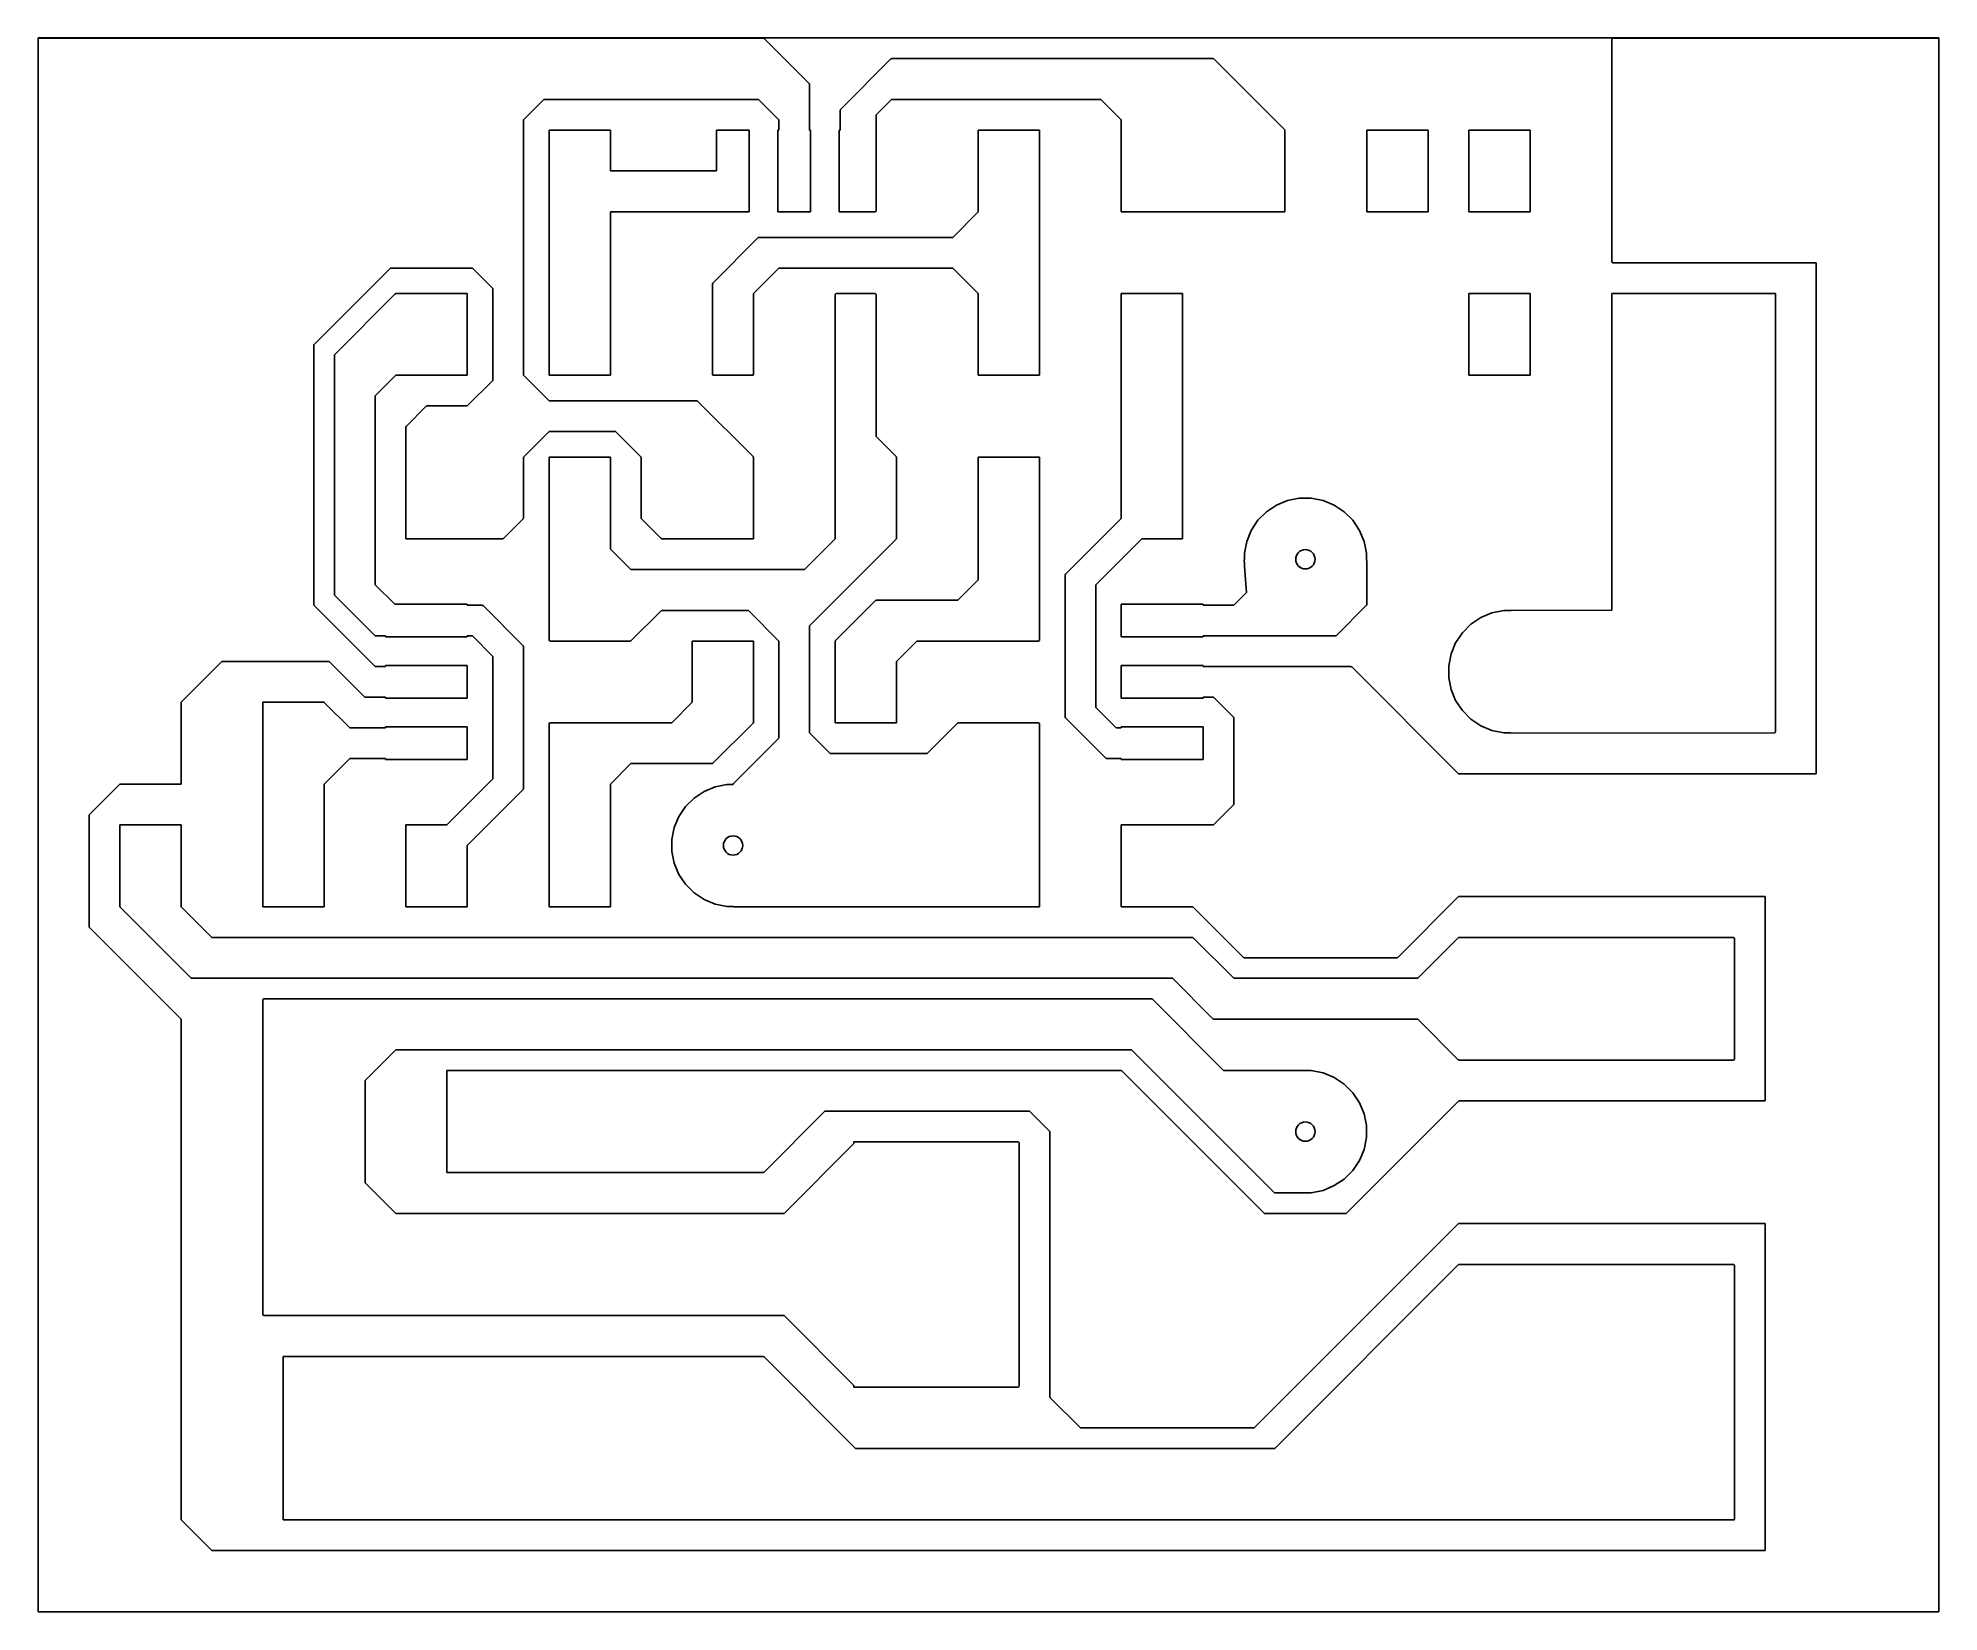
# Model space of a CAD drawing. Header units: millimetres. Extents: x 30 to 225, y -186 to -24.
import ezdxf

# ---------------------------------------------------------------- set-up
doc = ezdxf.new("R2010")
doc.units = ezdxf.units.MM
doc.layers.add('F.Cu', color=13, linetype='CONTINUOUS', true_color=0xc83434)

msp = doc.modelspace()

# ---------------------------------------------------------------- linework, layer by layer
at = {"layer": 'F.Cu', "linetype": 'CONTINUOUS'}
for p, q in [((30.03, -24.4), (30.03, -185.6)), ((30.03, -24.4), (224.72, -24.4)), ((30.03, -24.53), (30.04, -24.49)), ((30.03, -185.48), (30.03, -24.53)), ((30.04, -24.49), (30.05, -24.47)), ((30.05, -24.47), (30.1, -24.42)), ((30.1, -24.42), (30.11, -24.42)), ((30.11, -24.42), (30.15, -24.41)), ((30.15, -24.41), (104.29, -24.41)), ((104.29, -24.41), (104.33, -24.42)), ((104.33, -24.42), (104.36, -24.43)), ((104.36, -24.43), (104.39, -24.45)), ((104.39, -24.45), (109.02, -29.07)), ((191.23, -24.53), (191.24, -24.49)), ((191.23, -47.32), (191.23, -24.53)), ((191.24, -24.47), (191.29, -24.42)), ((191.24, -24.49), (191.24, -24.47)), ((191.29, -24.42), (191.31, -24.42)), ((191.31, -24.42), (191.35, -24.41)), ((191.35, -24.41), (224.6, -24.41)), ((224.6, -24.41), (224.64, -24.42)), ((224.64, -24.42), (224.65, -24.42)), ((224.65, -24.42), (224.71, -24.47)), ((224.71, -24.47), (224.71, -24.47)), ((224.71, -24.47), (224.71, -24.47)), ((224.71, -24.47), (224.71, -24.47)), ((224.71, -24.47), (224.71, -24.49)), ((224.71, -24.49), (224.72, -24.53)), ((224.72, -185.6), (224.72, -24.4)), ((224.72, -24.53), (224.72, -185.48)), ((112.24, -31.69), (117.39, -26.54)), ((117.39, -26.54), (117.42, -26.52)), ((117.42, -26.52), (117.46, -26.51)), ((117.46, -26.51), (117.49, -26.5)), ((117.49, -26.5), (150.34, -26.5)), ((150.34, -26.5), (150.38, -26.51)), ((150.38, -26.51), (150.42, -26.52)), ((150.42, -26.52), (150.45, -26.54)), ((150.45, -26.54), (157.69, -33.78)), ((109.02, -29.07), (109.04, -29.1)), ((109.04, -29.1), (109.05, -29.14)), ((109.05, -29.14), (109.06, -29.18)), ((109.06, -29.18), (109.06, -33.83)), ((81.84, -30.69), (79.75, -32.78)), ((103.83, -30.69), (81.84, -30.69)), ((105.92, -32.78), (103.83, -30.69)), ((117.43, -30.69), (115.86, -32.26)), ((138.89, -30.69), (117.43, -30.69)), ((140.98, -32.78), (138.89, -30.69)), ((79.75, -32.78), (79.75, -58.95)), ((105.92, -33.83), (105.92, -32.78)), ((112.2, -31.79), (112.21, -31.75)), ((112.2, -33.83), (112.2, -31.79)), ((112.21, -31.75), (112.22, -31.72)), ((112.22, -31.72), (112.24, -31.69)), ((115.86, -32.26), (115.86, -42.08)), ((140.98, -33.83), (140.98, -32.78)), ((82.37, -42.2), (82.37, -33.83)), ((82.37, -33.83), (88.65, -33.83)), ((88.65, -33.83), (88.65, -38.01)), ((99.53, -38.01), (99.53, -33.83)), ((99.53, -33.83), (102.88, -33.83)), ((102.88, -33.83), (102.88, -42.2)), ((105.81, -42.2), (105.81, -33.83)), ((105.81, -33.83), (105.92, -33.83)), ((109.06, -33.83), (109.16, -33.83)), ((109.16, -33.83), (109.16, -42.2)), ((112.09, -42.2), (112.09, -33.83)), ((112.09, -33.83), (112.2, -33.83)), ((126.33, -42.2), (126.33, -33.83)), ((126.33, -33.83), (132.61, -33.83)), ((132.61, -33.83), (132.61, -33.92)), ((132.61, -33.92), (132.61, -50.57)), ((140.98, -42.2), (140.98, -33.83)), ((157.69, -33.78), (157.71, -33.81)), ((157.71, -33.81), (157.72, -33.83)), ((157.72, -33.83), (157.73, -33.83)), ((157.73, -33.83), (157.73, -42.2)), ((166.11, -42.2), (166.11, -33.83)), ((166.11, -33.83), (172.39, -33.83)), ((172.39, -33.83), (172.39, -42.2)), ((176.57, -42.2), (176.57, -33.83)), ((176.57, -33.83), (182.85, -33.83)), ((182.85, -33.83), (182.85, -42.2)), ((88.65, -38.01), (99.53, -38.01)), ((82.37, -50.57), (82.37, -42.2)), ((102.14, -42.2), (88.65, -42.2)), ((88.65, -42.2), (88.65, -50.57)), ((102.88, -42.2), (102.14, -42.2)), ((106.04, -42.2), (105.81, -42.2)), ((108.94, -42.2), (106.04, -42.2)), ((106.04, -42.2), (106.04, -42.2)), ((109.16, -42.2), (108.94, -42.2)), ((108.94, -42.2), (108.94, -42.2)), ((112.32, -42.2), (112.09, -42.2)), ((115.74, -42.2), (112.32, -42.2)), ((115.78, -42.19), (115.74, -42.2)), ((115.8, -42.19), (115.78, -42.19)), ((115.85, -42.13), (115.8, -42.19)), ((115.86, -42.12), (115.85, -42.13)), ((115.86, -42.08), (115.86, -42.12)), ((123.71, -44.82), (126.33, -42.2)), ((141.1, -42.2), (140.98, -42.2)), ((147.26, -42.2), (141.1, -42.2)), ((151.45, -42.2), (147.26, -42.2)), ((157.73, -42.2), (151.45, -42.2)), ((172.39, -42.2), (166.11, -42.2)), ((182.85, -42.2), (176.57, -42.2)), ((99.14, -49.5), (103.8, -44.84)), ((103.8, -44.84), (103.87, -44.82)), ((103.87, -44.82), (123.71, -44.82)), ((66.14, -47.96), (58.29, -55.81)), ((74.52, -47.96), (66.14, -47.96)), ((76.61, -50.05), (74.52, -47.96)), ((105.92, -47.96), (103.3, -50.57)), ((123.71, -47.96), (105.92, -47.96)), ((126.33, -50.57), (123.71, -47.96)), ((191.24, -47.35), (191.23, -47.32)), ((191.24, -47.37), (191.24, -47.35)), ((191.29, -47.42), (191.24, -47.37)), ((191.31, -47.43), (191.29, -47.42)), ((191.35, -47.43), (191.31, -47.43)), ((212.16, -47.43), (191.35, -47.43)), ((212.16, -99.77), (212.16, -47.43)), ((60.43, -56.81), (66.62, -50.62)), ((66.62, -50.62), (66.66, -50.59)), ((66.66, -50.59), (66.69, -50.58)), ((66.69, -50.58), (66.73, -50.57)), ((66.73, -50.57), (73.88, -50.57)), ((73.88, -50.57), (73.99, -50.57)), ((73.99, -50.57), (73.99, -58.95)), ((76.61, -59.47), (76.61, -50.05)), ((82.37, -58.95), (82.37, -50.57)), ((88.65, -50.57), (88.65, -58.95)), ((99.11, -49.57), (99.14, -49.5)), ((99.11, -58.85), (99.11, -49.57)), ((103.3, -50.57), (103.3, -58.85)), ((111.69, -50.64), (111.74, -50.59)), ((111.74, -50.59), (111.76, -50.58)), ((111.76, -50.58), (111.79, -50.57)), ((111.79, -50.57), (115.74, -50.57)), ((115.74, -50.57), (115.78, -50.58)), ((115.78, -50.58), (115.8, -50.59)), ((115.8, -50.59), (115.85, -50.64)), ((126.33, -58.95), (126.33, -50.57)), ((132.61, -50.57), (132.61, -58.95)), ((140.98, -58.95), (140.98, -50.57)), ((140.98, -50.57), (147.26, -50.57)), ((147.26, -50.57), (147.26, -50.67)), ((176.57, -58.95), (176.57, -50.57)), ((176.57, -50.57), (182.85, -50.57)), ((182.85, -50.57), (182.85, -58.95)), ((191.23, -58.95), (191.23, -50.57)), ((191.23, -50.57), (197.51, -50.57)), ((197.51, -50.57), (207.86, -50.57)), ((207.86, -50.57), (207.98, -50.57)), ((207.98, -50.57), (207.98, -50.69)), ((111.68, -50.65), (111.69, -50.64)), ((111.68, -50.69), (111.68, -50.65)), ((111.68, -75.69), (111.68, -50.69)), ((115.85, -50.64), (115.86, -50.65)), ((115.86, -50.65), (115.86, -50.69)), ((115.86, -50.69), (115.86, -65.23)), ((147.26, -50.67), (147.26, -67.32)), ((207.98, -50.69), (207.98, -95.47)), ((58.29, -55.81), (58.29, -82.5)), ((60.39, -56.88), (60.41, -56.84)), ((60.39, -56.91), (60.39, -56.88)), ((60.39, -81.39), (60.39, -56.91)), ((60.41, -56.84), (60.43, -56.81)), ((66.67, -58.95), (64.57, -61.04)), ((73.88, -58.95), (66.67, -58.95)), ((73.99, -58.95), (73.88, -58.95)), ((73.99, -62.09), (76.61, -59.47)), ((79.75, -58.95), (82.37, -61.56)), ((82.48, -58.95), (82.37, -58.95)), ((88.53, -58.95), (82.48, -58.95)), ((88.65, -58.95), (88.53, -58.95)), ((99.14, -58.92), (99.11, -58.85)), ((99.21, -58.95), (99.14, -58.92)), ((99.53, -58.95), (99.21, -58.95)), ((102.88, -58.95), (99.53, -58.95)), ((103.2, -58.95), (102.88, -58.95)), ((103.27, -58.92), (103.2, -58.95)), ((103.3, -58.85), (103.27, -58.92)), ((126.43, -58.95), (126.33, -58.95)), ((132.51, -58.95), (126.43, -58.95)), ((132.61, -58.95), (132.51, -58.95)), ((140.98, -73.6), (140.98, -58.95)), ((182.85, -58.95), (176.57, -58.95)), ((191.23, -83.01), (191.23, -58.95)), ((64.57, -61.04), (64.57, -80.41)), ((67.76, -64.14), (69.76, -62.13)), ((69.76, -62.13), (69.8, -62.11)), ((69.8, -62.11), (69.83, -62.09)), ((69.83, -62.09), (69.87, -62.09)), ((69.87, -62.09), (73.99, -62.09)), ((82.37, -61.56), (97.48, -61.56)), ((97.48, -61.56), (97.52, -61.57)), ((97.52, -61.57), (97.56, -61.59)), ((97.56, -61.59), (97.59, -61.61)), ((97.59, -61.61), (103.26, -67.28)), ((67.71, -64.24), (67.72, -64.2)), ((67.71, -67.32), (67.71, -64.24)), ((67.72, -64.2), (67.73, -64.17)), ((67.73, -64.17), (67.76, -64.14)), ((82.37, -64.7), (79.75, -67.32)), ((89.17, -64.7), (82.37, -64.7)), ((91.79, -67.32), (89.17, -64.7)), ((115.86, -65.23), (117.91, -67.28)), ((67.71, -75.69), (67.71, -67.32)), ((79.75, -67.32), (79.75, -73.54)), ((82.37, -75.69), (82.37, -67.32)), ((82.37, -67.32), (88.65, -67.32)), ((88.65, -67.32), (88.65, -67.44)), ((88.65, -67.44), (88.65, -76.74)), ((91.79, -73.54), (91.79, -67.32)), ((103.26, -67.28), (103.28, -67.31)), ((103.28, -67.31), (103.28, -67.32)), ((103.28, -67.32), (103.3, -67.32)), ((103.3, -67.32), (103.3, -75.69)), ((117.91, -67.28), (117.93, -67.31)), ((117.93, -67.31), (117.94, -67.32)), ((117.94, -67.32), (117.96, -67.32)), ((117.96, -67.32), (117.96, -75.69)), ((126.33, -75.69), (126.33, -67.32)), ((126.33, -67.32), (132.61, -67.32)), ((132.61, -67.32), (132.61, -67.44)), ((132.61, -67.44), (132.61, -86.04)), ((147.26, -67.32), (147.26, -75.69)), ((156.87, -72.25), (158, -71.78)), ((158, -71.78), (159.21, -71.54)), ((159.21, -71.54), (160.44, -71.54)), ((160.44, -71.54), (161.65, -71.78)), ((161.65, -71.78), (162.79, -72.25)), ((79.71, -73.64), (77.7, -75.65)), ((79.73, -73.61), (79.71, -73.64)), ((79.74, -73.58), (79.73, -73.61)), ((79.75, -73.54), (79.74, -73.58)), ((91.8, -73.58), (91.79, -73.54)), ((91.81, -73.61), (91.8, -73.58)), ((91.83, -73.64), (91.81, -73.61)), ((93.84, -75.65), (91.83, -73.64)), ((135.26, -79.33), (140.98, -73.6)), ((154.29, -74.83), (154.97, -73.8)), ((154.97, -73.8), (155.84, -72.93)), ((155.84, -72.93), (156.87, -72.25)), ((162.79, -72.25), (163.81, -72.93)), ((163.81, -72.93), (164.68, -73.8)), ((164.68, -73.8), (165.36, -74.83)), ((67.83, -75.69), (67.71, -75.69)), ((77.6, -75.69), (67.83, -75.69)), ((67.83, -75.69), (67.83, -75.69)), ((77.63, -75.69), (77.6, -75.69)), ((77.67, -75.67), (77.63, -75.69)), ((77.7, -75.65), (77.67, -75.67)), ((82.37, -86.04), (82.37, -75.69)), ((93.87, -75.67), (93.84, -75.65)), ((93.9, -75.69), (93.87, -75.67)), ((93.94, -75.69), (93.9, -75.69)), ((97.02, -75.69), (93.94, -75.69)), ((103.3, -75.69), (97.02, -75.69)), ((108.54, -78.84), (111.68, -75.69)), ((117.91, -75.74), (109.06, -84.59)), ((117.93, -75.71), (117.91, -75.74)), ((117.94, -75.69), (117.93, -75.71)), ((117.96, -75.69), (117.94, -75.69)), ((126.33, -79.88), (126.33, -75.69)), ((143.08, -75.69), (138.37, -80.41)), ((147.17, -75.69), (143.08, -75.69)), ((147.26, -75.69), (147.17, -75.69)), ((147.17, -75.69), (147.17, -75.69)), ((153.82, -75.97), (154.29, -74.83)), ((165.36, -74.83), (165.84, -75.97)), ((88.65, -76.74), (90.74, -78.84)), ((153.55, -77.91), (153.56, -77.88)), ((153.56, -77.86), (153.58, -77.85)), ((153.56, -77.88), (153.56, -77.86)), ((153.58, -77.17), (153.82, -75.97)), ((153.58, -77.85), (153.58, -77.17)), ((165.84, -75.97), (166.08, -77.17)), ((166.08, -77.17), (166.08, -77.84)), ((166.08, -77.84), (166.09, -77.85)), ((166.09, -77.85), (166.1, -77.87)), ((166.1, -77.87), (166.11, -77.91)), ((90.74, -78.84), (93.88, -78.84)), ((93.88, -78.84), (108.54, -78.84)), ((135.23, -79.4), (135.26, -79.33)), ((135.23, -93.97), (135.23, -79.4)), ((153.58, -78.18), (153.55, -77.91)), ((153.58, -78.4), (153.58, -78.18)), ((153.6, -78.54), (153.58, -78.4)), ((153.81, -81.19), (153.6, -78.54)), ((166.11, -77.91), (166.11, -82.44)), ((60.39, -81.43), (60.39, -81.39)), ((60.41, -81.46), (60.39, -81.43)), ((60.43, -81.49), (60.41, -81.46)), ((64.53, -85.6), (60.43, -81.49)), ((64.57, -80.41), (66.56, -82.39)), ((124.24, -81.98), (126.33, -79.88)), ((138.37, -80.41), (138.37, -92.97)), ((152.5, -82.5), (153.81, -81.19)), ((58.29, -82.5), (64.57, -88.78)), ((66.56, -82.39), (73.99, -82.39)), ((73.99, -82.39), (73.99, -82.5)), ((73.99, -82.5), (75.5, -82.5)), ((75.5, -82.5), (75.54, -82.51)), ((75.54, -82.51), (75.57, -82.52)), ((75.57, -82.52), (75.61, -82.54)), ((75.61, -82.54), (79.71, -86.64)), ((93.88, -83.02), (90.78, -86.12)), ((102.78, -83.02), (93.88, -83.02)), ((105.92, -86.16), (102.78, -83.02)), ((111.72, -86.12), (115.82, -82.02)), ((115.82, -82.02), (115.85, -82)), ((115.85, -82), (115.89, -81.98)), ((115.89, -81.98), (115.92, -81.98)), ((115.92, -81.98), (124.24, -81.98)), ((140.98, -85.74), (140.98, -82.39)), ((140.98, -82.39), (149.36, -82.39)), ((149.36, -82.39), (149.36, -82.5)), ((149.36, -82.5), (152.5, -82.5)), ((166.06, -82.54), (163.01, -85.6)), ((166.08, -82.51), (166.06, -82.54)), ((166.1, -82.48), (166.08, -82.51)), ((166.11, -82.44), (166.1, -82.48)), ((177.8, -83.76), (178.94, -83.29)), ((178.94, -83.29), (180.14, -83.05)), ((180.14, -83.05), (180.81, -83.05)), ((180.81, -83.05), (180.83, -83.03)), ((180.83, -83.03), (180.84, -83.03)), ((180.84, -83.03), (180.88, -83.02)), ((180.88, -83.02), (191.23, -83.01)), ((64.56, -85.62), (64.53, -85.6)), ((64.59, -85.63), (64.56, -85.62)), ((64.63, -85.64), (64.59, -85.63)), ((65.62, -85.64), (64.63, -85.64)), ((65.62, -85.74), (65.62, -85.64)), ((74.52, -85.64), (73.99, -85.64)), ((73.99, -85.64), (73.99, -85.74)), ((76.61, -87.73), (74.52, -85.64)), ((109.06, -84.59), (109.06, -84.59)), ((109.06, -84.59), (109.06, -95.58)), ((162.91, -85.64), (149.36, -85.64)), ((149.36, -85.64), (149.36, -85.74)), ((162.94, -85.63), (162.91, -85.64)), ((162.98, -85.62), (162.94, -85.63)), ((163.01, -85.6), (162.98, -85.62)), ((175.22, -86.34), (175.91, -85.32)), ((175.91, -85.32), (176.78, -84.45)), ((176.78, -84.45), (177.8, -83.76)), ((73.99, -85.74), (65.62, -85.74)), ((79.71, -86.64), (79.73, -86.67)), ((79.73, -86.67), (79.74, -86.71)), ((79.74, -86.71), (79.75, -86.75)), ((79.75, -86.75), (79.75, -101.28)), ((82.37, -86.08), (82.37, -86.04)), ((82.38, -86.1), (82.37, -86.08)), ((82.43, -86.15), (82.38, -86.1)), ((82.45, -86.15), (82.43, -86.15)), ((82.48, -86.16), (82.45, -86.15)), ((90.68, -86.16), (82.48, -86.16)), ((90.72, -86.15), (90.68, -86.16)), ((90.75, -86.14), (90.72, -86.15)), ((90.78, -86.12), (90.75, -86.14)), ((97.02, -86.28), (97.02, -86.16)), ((97.02, -86.16), (103.3, -86.16)), ((97.02, -92.44), (97.02, -86.28)), ((103.3, -86.16), (103.3, -94.54)), ((105.92, -96.11), (105.92, -86.16)), ((111.68, -94.54), (111.68, -86.16)), ((111.68, -86.16), (111.69, -86.16)), ((111.69, -86.16), (111.7, -86.15)), ((111.7, -86.15), (111.72, -86.12)), ((120.05, -86.16), (117.96, -88.26)), ((132.49, -86.16), (120.05, -86.16)), ((132.53, -86.15), (132.49, -86.16)), ((132.54, -86.15), (132.53, -86.15)), ((132.6, -86.1), (132.54, -86.15)), ((132.61, -86.04), (132.6, -86.08)), ((132.6, -86.08), (132.6, -86.1)), ((149.36, -85.74), (140.98, -85.74)), ((174.51, -88.69), (174.75, -87.48)), ((174.75, -87.48), (175.22, -86.34)), ((48.87, -88.26), (44.68, -92.44)), ((59.86, -88.26), (48.87, -88.26)), ((63.48, -91.88), (59.86, -88.26)), ((64.57, -88.78), (65.62, -88.78)), ((65.62, -88.78), (65.62, -88.67)), ((65.62, -88.67), (73.99, -88.67)), ((73.99, -88.67), (73.99, -88.9)), ((73.99, -88.9), (73.99, -88.9)), ((73.99, -88.9), (73.99, -91.8)), ((76.61, -100.29), (76.61, -87.73)), ((117.96, -88.26), (117.96, -94.54)), ((140.98, -88.9), (140.98, -88.67)), ((140.98, -88.67), (149.36, -88.67)), ((140.98, -91.8), (140.98, -88.9)), ((140.98, -88.9), (140.98, -88.9)), ((149.36, -88.67), (149.36, -88.78)), ((149.36, -88.78), (164.48, -88.78)), ((164.48, -88.78), (164.51, -88.79)), ((164.51, -88.79), (164.55, -88.8)), ((164.55, -88.8), (164.58, -88.82)), ((164.58, -88.82), (175.53, -99.77)), ((174.51, -89.92), (174.51, -88.69)), ((174.75, -91.13), (174.51, -89.92)), ((175.22, -92.26), (174.75, -91.13)), ((44.68, -92.44), (44.68, -100.82)), ((53.06, -100.82), (53.06, -92.44)), ((53.06, -92.44), (59.34, -92.44)), ((59.34, -92.44), (59.34, -92.46)), ((59.34, -92.46), (59.35, -92.46)), ((59.35, -92.46), (59.38, -92.49)), ((59.38, -92.49), (61.96, -95.06)), ((63.51, -91.9), (63.48, -91.88)), ((63.55, -91.91), (63.51, -91.9)), ((63.59, -91.92), (63.55, -91.91)), ((65.62, -91.92), (63.59, -91.92)), ((65.62, -92.02), (65.62, -91.92)), ((73.99, -92.02), (65.62, -92.02)), ((73.99, -91.8), (73.99, -91.8)), ((73.99, -91.8), (73.99, -92.02)), ((94.93, -94.54), (97.02, -92.44)), ((138.37, -92.97), (140.46, -95.06)), ((140.98, -92.02), (140.98, -91.8)), ((140.98, -91.8), (140.98, -91.8)), ((149.36, -92.02), (140.98, -92.02)), ((150.41, -91.92), (149.36, -91.92)), ((149.36, -91.92), (149.36, -92.02)), ((152.5, -94.01), (150.41, -91.92)), ((175.91, -93.29), (175.22, -92.26)), ((176.78, -94.16), (175.91, -93.29)), ((61.96, -95.06), (65.62, -95.06)), ((65.62, -95.06), (65.62, -94.95)), ((65.62, -94.95), (73.99, -94.95)), ((73.99, -94.95), (73.99, -98.3)), ((82.37, -94.62), (82.38, -94.6)), ((82.37, -94.65), (82.37, -94.62)), ((82.37, -105), (82.37, -94.65)), ((82.38, -94.6), (82.43, -94.55)), ((82.43, -94.55), (82.45, -94.54)), ((82.45, -94.54), (82.48, -94.54)), ((82.48, -94.54), (94.93, -94.54)), ((103.26, -94.58), (99.16, -98.68)), ((103.28, -94.55), (103.26, -94.58)), ((103.3, -94.54), (103.28, -94.54)), ((103.28, -94.54), (103.28, -94.55)), ((111.79, -94.54), (111.68, -94.54)), ((117.84, -94.54), (111.79, -94.54)), ((117.96, -94.54), (117.84, -94.54)), ((121.1, -97.68), (124.19, -94.58)), ((124.19, -94.58), (124.23, -94.56)), ((124.23, -94.56), (124.26, -94.54)), ((124.26, -94.54), (124.3, -94.54)), ((124.3, -94.54), (132.49, -94.54)), ((132.49, -94.54), (132.53, -94.54)), ((132.53, -94.54), (132.54, -94.55)), ((132.54, -94.55), (132.6, -94.6)), ((132.6, -94.6), (132.6, -94.62)), ((132.6, -94.62), (132.61, -94.65)), ((132.61, -94.65), (132.61, -105)), ((135.26, -94.04), (135.23, -93.97)), ((139.39, -98.17), (135.26, -94.04)), ((140.46, -95.06), (140.98, -95.06)), ((140.98, -95.06), (140.98, -94.95)), ((140.98, -94.95), (149.36, -94.95)), ((149.36, -94.95), (149.36, -98.3)), ((152.5, -102.91), (152.5, -94.01)), ((177.8, -94.84), (176.78, -94.16)), ((178.94, -95.31), (177.8, -94.84)), ((180.14, -95.55), (178.94, -95.31)), ((101.25, -100.77), (105.92, -96.11)), ((109.06, -95.58), (111.15, -97.68)), ((180.8, -95.55), (180.14, -95.55)), ((180.83, -95.58), (180.8, -95.55)), ((180.84, -95.58), (180.83, -95.58)), ((180.88, -95.59), (180.84, -95.58)), ((207.86, -95.58), (180.88, -95.59)), ((207.9, -95.58), (207.86, -95.58)), ((207.91, -95.57), (207.9, -95.58)), ((207.96, -95.52), (207.91, -95.57)), ((207.97, -95.5), (207.96, -95.52)), ((207.98, -95.47), (207.97, -95.5)), ((61.96, -98.2), (59.34, -100.82)), ((65.62, -98.2), (61.96, -98.2)), ((65.62, -98.3), (65.62, -98.2)), ((73.99, -98.3), (65.62, -98.3)), ((90.74, -98.72), (88.65, -100.82)), ((99.05, -98.72), (90.74, -98.72)), ((99.09, -98.72), (99.05, -98.72)), ((99.13, -98.7), (99.09, -98.72)), ((99.16, -98.68), (99.13, -98.7)), ((111.15, -97.68), (121.1, -97.68)), ((139.45, -98.2), (139.39, -98.17)), ((140.98, -98.2), (139.45, -98.2)), ((140.98, -98.3), (140.98, -98.2)), ((149.36, -98.3), (140.98, -98.3)), ((38.4, -100.82), (35.26, -103.96)), ((44.57, -100.82), (38.4, -100.82)), ((44.68, -100.82), (44.57, -100.82)), ((53.06, -105), (53.06, -100.82)), ((59.34, -100.82), (59.34, -105)), ((71.9, -105), (76.61, -100.29)), ((88.65, -100.82), (88.65, -105)), ((98.25, -101.56), (99.39, -101.09)), ((99.39, -101.09), (100.59, -100.85)), ((100.59, -100.85), (101.21, -100.85)), ((101.21, -100.85), (101.22, -100.84)), ((101.22, -100.84), (101.23, -100.81)), ((101.23, -100.81), (101.25, -100.77)), ((175.53, -99.77), (212.16, -99.77)), ((79.71, -101.38), (73.99, -107.1)), ((79.73, -101.35), (79.71, -101.38)), ((79.74, -101.32), (79.73, -101.35)), ((79.75, -101.28), (79.74, -101.32)), ((95.67, -104.14), (96.35, -103.11)), ((96.35, -103.11), (97.22, -102.24)), ((97.22, -102.24), (98.25, -101.56)), ((150.41, -105), (152.5, -102.91)), ((35.26, -103.96), (35.26, -115.47)), ((38.4, -113.38), (38.4, -105)), ((38.4, -105), (44.68, -105)), ((44.68, -105), (44.68, -105.12)), ((44.68, -105.12), (44.68, -113.38)), ((53.06, -113.38), (53.06, -105)), ((59.34, -105), (59.34, -113.38)), ((67.71, -113.38), (67.71, -105)), ((67.71, -105), (71.9, -105)), ((82.37, -113.38), (82.37, -105)), ((88.65, -105), (88.65, -113.38)), ((95.2, -105.27), (95.67, -104.14)), ((132.61, -105), (132.61, -113.38)), ((140.98, -113.38), (140.98, -105)), ((140.98, -105), (147.26, -105)), ((147.26, -105), (150.41, -105)), ((94.96, -106.48), (95.2, -105.27)), ((94.96, -107.71), (94.96, -106.48)), ((73.99, -107.1), (73.99, -113.38)), ((95.2, -108.92), (94.96, -107.71)), ((95.67, -110.06), (95.2, -108.92)), ((96.35, -111.08), (95.67, -110.06)), ((97.22, -111.95), (96.35, -111.08)), ((98.25, -112.64), (97.22, -111.95)), ((99.39, -113.11), (98.25, -112.64)), ((175.53, -112.33), (169.29, -118.57)), ((206.93, -112.33), (175.53, -112.33)), ((206.93, -133.27), (206.93, -112.33)), ((38.42, -113.38), (38.4, -113.38)), ((38.43, -113.39), (38.42, -113.38)), ((38.45, -113.42), (38.43, -113.39)), ((45.69, -120.66), (38.45, -113.42)), ((44.68, -113.38), (47.82, -116.52)), ((53.18, -113.38), (53.06, -113.38)), ((59.22, -113.38), (53.18, -113.38)), ((59.34, -113.38), (59.22, -113.38)), ((67.83, -113.38), (67.71, -113.38)), ((73.88, -113.38), (67.83, -113.38)), ((73.99, -113.38), (73.88, -113.38)), ((82.48, -113.38), (82.37, -113.38)), ((88.53, -113.38), (82.48, -113.38)), ((88.65, -113.38), (88.53, -113.38)), ((100.59, -113.35), (99.39, -113.11)), ((101.26, -113.35), (100.59, -113.35)), ((101.27, -113.36), (101.26, -113.35)), ((101.29, -113.37), (101.27, -113.36)), ((101.27, -113.36), (101.27, -113.36)), ((101.27, -113.36), (101.27, -113.36)), ((101.27, -113.36), (101.27, -113.36)), ((101.33, -113.38), (101.29, -113.37)), ((126.33, -113.38), (101.33, -113.38)), ((132.61, -113.38), (126.33, -113.38)), ((141.1, -113.38), (140.98, -113.38)), ((148.31, -113.38), (141.1, -113.38)), ((153.5, -118.57), (148.31, -113.38)), ((35.26, -115.47), (44.64, -124.85)), ((47.82, -116.52), (148.25, -116.52)), ((148.25, -116.52), (148.29, -116.53)), ((148.29, -116.53), (148.32, -116.54)), ((148.32, -116.54), (148.35, -116.56)), ((148.35, -116.56), (152.5, -120.7)), ((171.34, -120.7), (175.48, -116.56)), ((175.48, -116.56), (175.52, -116.54)), ((175.52, -116.54), (175.55, -116.53)), ((175.55, -116.53), (175.59, -116.52)), ((175.59, -116.52), (203.67, -116.52)), ((203.67, -116.52), (203.71, -116.53)), ((203.71, -116.53), (203.72, -116.53)), ((203.72, -116.53), (203.78, -116.58)), ((203.78, -116.58), (203.78, -116.6)), ((203.78, -116.6), (203.79, -116.64)), ((203.79, -116.64), (203.79, -128.96)), ((153.53, -118.59), (153.5, -118.57)), ((153.57, -118.6), (153.53, -118.59)), ((153.61, -118.61), (153.57, -118.6)), ((169.19, -118.61), (153.61, -118.61)), ((169.22, -118.6), (169.19, -118.61)), ((169.26, -118.59), (169.22, -118.6)), ((169.29, -118.57), (169.26, -118.59)), ((45.72, -120.68), (45.69, -120.66)), ((45.75, -120.7), (45.72, -120.68)), ((45.79, -120.7), (45.75, -120.7)), ((146.22, -120.7), (45.79, -120.7)), ((150.36, -124.85), (146.22, -120.7)), ((152.5, -120.7), (171.34, -120.7)), ((53.06, -122.92), (53.07, -122.88)), ((53.06, -155.13), (53.06, -122.92)), ((53.07, -122.86), (53.12, -122.81)), ((53.07, -122.88), (53.07, -122.86)), ((53.12, -122.81), (53.14, -122.81)), ((53.14, -122.81), (53.18, -122.8)), ((53.18, -122.8), (144.06, -122.8)), ((144.06, -122.8), (144.1, -122.81)), ((144.1, -122.81), (144.14, -122.82)), ((144.14, -122.82), (144.17, -122.84)), ((144.17, -122.84), (151.45, -130.13)), ((44.64, -124.85), (44.66, -124.88)), ((44.66, -124.88), (44.67, -124.89)), ((44.67, -124.89), (44.68, -124.89)), ((44.68, -124.89), (44.68, -124.95)), ((44.68, -124.95), (44.68, -176.18)), ((150.39, -124.87), (150.36, -124.85)), ((150.43, -124.88), (150.39, -124.87)), ((150.47, -124.89), (150.43, -124.88)), ((171.34, -124.89), (150.47, -124.89)), ((175.48, -129.04), (171.34, -124.89)), ((66.67, -128.03), (63.53, -131.17)), ((142.03, -128.03), (66.67, -128.03)), ((156.64, -142.64), (142.03, -128.03)), ((71.9, -140.59), (71.9, -130.13)), ((71.9, -130.13), (88.65, -130.13)), ((88.65, -130.13), (140.92, -130.13)), ((140.92, -130.13), (140.96, -130.13)), ((140.96, -130.13), (141, -130.15)), ((141, -130.15), (141.03, -130.17)), ((141.03, -130.17), (155.64, -144.78)), ((151.45, -130.13), (159.71, -130.13)), ((159.71, -130.13), (159.75, -130.13)), ((159.75, -130.13), (159.76, -130.14)), ((159.76, -130.14), (159.78, -130.16)), ((159.78, -130.16), (160.44, -130.16)), ((160.44, -130.16), (161.65, -130.4)), ((161.65, -130.4), (162.79, -130.87)), ((175.52, -129.06), (175.48, -129.04)), ((175.55, -129.07), (175.52, -129.06)), ((175.59, -129.08), (175.55, -129.07)), ((203.67, -129.08), (175.59, -129.08)), ((203.71, -129.07), (203.67, -129.08)), ((203.72, -129.07), (203.71, -129.07)), ((203.78, -129.01), (203.72, -129.07)), ((203.79, -128.96), (203.78, -129)), ((203.78, -129), (203.78, -129.01)), ((63.53, -131.17), (63.53, -141.64)), ((162.79, -130.87), (163.81, -131.55)), ((163.81, -131.55), (164.68, -132.42)), ((110.63, -134.31), (104.39, -140.55)), ((131.56, -134.31), (110.63, -134.31)), ((133.66, -136.41), (131.56, -134.31)), ((164.01, -144.78), (175.48, -133.31)), ((164.68, -132.42), (165.36, -133.45)), ((165.36, -133.45), (165.84, -134.58)), ((175.48, -133.31), (175.52, -133.29)), ((175.52, -133.29), (175.55, -133.27)), ((175.55, -133.27), (175.59, -133.27)), ((175.59, -133.27), (206.93, -133.27)), ((165.84, -134.58), (166.08, -135.79)), ((166.08, -135.79), (166.08, -137.02)), ((106.44, -144.78), (113.6, -137.62)), ((113.6, -137.62), (113.6, -137.45)), ((113.6, -137.45), (130.35, -137.45)), ((130.35, -137.45), (130.4, -137.45)), ((130.4, -137.45), (130.44, -137.46)), ((130.44, -137.46), (130.45, -137.47)), ((130.45, -137.47), (130.5, -137.52)), ((130.5, -137.52), (130.51, -137.53)), ((130.51, -137.53), (130.52, -137.57)), ((130.52, -137.57), (130.52, -162.46)), ((133.66, -163.56), (133.66, -136.41)), ((165.84, -138.23), (165.36, -139.37)), ((166.08, -137.02), (165.84, -138.23)), ((165.36, -139.37), (164.68, -140.39)), ((63.53, -141.64), (66.67, -144.78)), ((72.02, -140.59), (71.9, -140.59)), ((104.29, -140.59), (72.02, -140.59)), ((104.33, -140.59), (104.29, -140.59)), ((104.36, -140.57), (104.33, -140.59)), ((104.39, -140.55), (104.36, -140.57)), ((162.79, -141.94), (161.65, -142.42)), ((163.81, -141.26), (162.79, -141.94)), ((164.68, -140.39), (163.81, -141.26)), ((156.67, -142.66), (156.64, -142.64)), ((156.71, -142.68), (156.67, -142.66)), ((156.75, -142.69), (156.71, -142.68)), ((159.71, -142.69), (156.75, -142.69)), ((159.75, -142.68), (159.71, -142.69)), ((159.76, -142.67), (159.75, -142.68)), ((159.78, -142.66), (159.76, -142.67)), ((160.44, -142.66), (159.78, -142.66)), ((161.65, -142.42), (160.44, -142.66)), ((66.67, -144.78), (106.44, -144.78)), ((175.53, -145.83), (154.63, -166.72)), ((155.64, -144.78), (164.01, -144.78)), ((206.93, -145.83), (175.53, -145.83)), ((206.93, -179.32), (206.93, -145.83)), ((156.69, -168.85), (175.48, -150.06)), ((175.48, -150.06), (175.52, -150.03)), ((175.52, -150.03), (175.55, -150.02)), ((175.55, -150.02), (175.59, -150.01)), ((175.59, -150.01), (203.67, -150.01)), ((203.67, -150.01), (203.71, -150.02)), ((203.71, -150.02), (203.72, -150.03)), ((203.72, -150.03), (203.78, -150.08)), ((203.78, -150.08), (203.78, -150.09)), ((203.78, -150.09), (203.79, -150.13)), ((203.79, -150.13), (203.79, -176.06)), ((53.07, -155.17), (53.06, -155.13)), ((53.07, -155.18), (53.07, -155.17)), ((53.12, -155.23), (53.07, -155.18)), ((53.14, -155.24), (53.12, -155.23)), ((53.12, -155.23), (53.12, -155.23)), ((53.18, -155.25), (53.14, -155.24)), ((106.44, -155.25), (53.18, -155.25)), ((113.6, -162.41), (106.44, -155.25)), ((55.15, -176.18), (55.15, -159.43)), ((55.15, -159.43), (63.53, -159.43)), ((63.53, -159.43), (104.29, -159.43)), ((104.29, -159.43), (104.33, -159.44)), ((104.33, -159.44), (104.36, -159.46)), ((104.36, -159.46), (104.39, -159.48)), ((104.39, -159.48), (113.77, -168.85)), ((113.6, -162.57), (113.6, -162.41)), ((113.83, -162.57), (113.6, -162.57)), ((130.4, -162.57), (113.83, -162.57)), ((130.44, -162.57), (130.4, -162.57)), ((130.45, -162.56), (130.44, -162.57)), ((130.5, -162.51), (130.45, -162.56)), ((130.51, -162.49), (130.5, -162.51)), ((130.52, -162.46), (130.51, -162.49)), ((133.66, -163.6), (133.66, -163.56)), ((133.68, -163.63), (133.66, -163.6)), ((133.7, -163.66), (133.68, -163.63)), ((136.75, -166.72), (133.7, -163.66)), ((136.79, -166.74), (136.75, -166.72)), ((136.82, -166.75), (136.79, -166.74)), ((136.86, -166.76), (136.82, -166.75)), ((154.53, -166.76), (136.86, -166.76)), ((154.57, -166.75), (154.53, -166.76)), ((154.6, -166.74), (154.57, -166.75)), ((154.63, -166.72), (154.6, -166.74)), ((113.77, -168.85), (156.69, -168.85)), ((44.68, -176.18), (47.82, -179.32)), ((55.27, -176.18), (55.15, -176.18)), ((203.67, -176.18), (55.27, -176.18)), ((203.71, -176.17), (203.67, -176.18)), ((203.72, -176.17), (203.71, -176.17)), ((203.78, -176.12), (203.72, -176.17)), ((203.79, -176.06), (203.78, -176.1)), ((203.78, -176.1), (203.78, -176.12)), ((47.82, -179.32), (206.93, -179.32)), ((30.04, -185.52), (30.03, -185.48)), ((224.72, -185.6), (30.03, -185.6)), ((30.05, -185.53), (30.04, -185.52)), ((30.1, -185.59), (30.05, -185.53)), ((30.11, -185.59), (30.1, -185.59)), ((30.15, -185.6), (30.11, -185.59)), ((224.6, -185.6), (30.15, -185.6)), ((224.64, -185.59), (224.6, -185.6)), ((224.65, -185.59), (224.64, -185.59)), ((224.71, -185.53), (224.65, -185.59)), ((224.72, -185.48), (224.71, -185.52)), ((224.71, -185.52), (224.71, -185.53))]:
    msp.add_line(p, q, dxfattribs=at)
at = {"layer": 'F.Cu'}
for centre in [(159.83, -77.79), (101.21, -107.1), (159.83, -136.41)]:
    msp.add_circle(centre, 0.989, dxfattribs=at)

doc.saveas('drawing.dxf')
